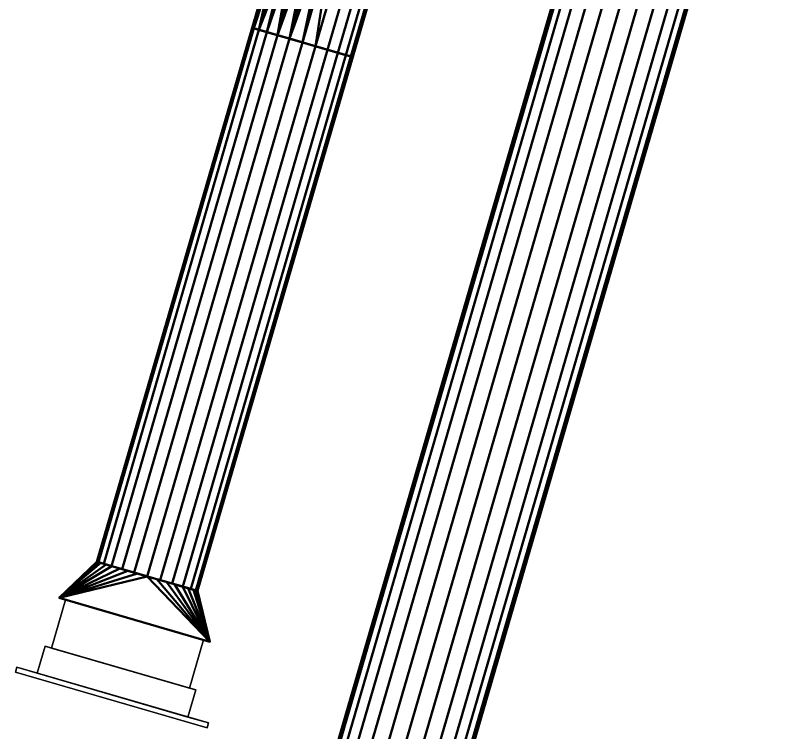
# Model space of a CAD drawing. Header units: inches. Extents: x -1654 to 1344, y -1538 to 36.
# Drawn here: x 823.75 to 853.42, y -718.64 to -691.22 of the extents above; entities that cross this region are included whole.
import ezdxf

# ---------------------------------------------------------------- set-up
doc = ezdxf.new("R2010")
doc.units = ezdxf.units.IN
doc.header["$MEASUREMENT"] = 0
doc.linetypes.add('Center', pattern=[1.25, 0.25, -0.1875, 0.625, -0.1875])
for name, color, linetype, lineweight in [('M-HVAC-CDFF', 3, 'Continuous', 30), ('M-HVAC-CDFF-SA', 3, 'Continuous', 30), ('M-HVAC-DUCT', 1, 'Center', 30), ('M-HVAC-DUCT-RA', 1, 'Continuous', 50), ('M-HVAC-DUCT-SA', 1, 'Continuous', 50)]:
    doc.layers.add(name, color=color, linetype=linetype, lineweight=lineweight)

# ---------------------------------------------------------------- blocks, each defined once
blk = doc.blocks.new('Round Tee - Standard-920423-_3D_')
at = {"layer": 'M-HVAC-DUCT', "color": 8, "linetype": 'Continuous', "lineweight": 50}
mesh = blk.add_polyface(dxfattribs=at)
corners = [(-4, 0, 2), (-4, 0.518, 1.932), (-4, 1, 1.732), (-4, 1.414, 1.414), (-4, 1.732, 1), (-4, 1.932, 0.518), (-4, 2), (-4, 1.932, -0.518), (-4, 1.732, -1), (-4, 1.414, -1.414), (-4, 1, -1.732), (-4, 0.518, -1.932), (-4, 0, -2), (-4, -0.518, -1.932), (-4, -1, -1.732), (-4, -1.414, -1.414), (-4, -1.732, -1), (-4, -1.932, -0.518), (-4, -2), (-4, -1.932, 0.518), (-4, -1.732, 1), (-4, -1.414, 1.414), (-4, -1, 1.732), (-4, -0.518, 1.932)]
mesh.append_faces([[corners[k] for k in face] for face in [(1, 11, 23, 0), (20, 12, 19)]], dxfattribs={"vtx0": -1, "vtx1": -1, "color": 8})
mesh.append_faces([[corners[k] for k in face] for face in [(21, 11, 12, 20)]], dxfattribs={"vtx0": -1, "vtx2": -1, "color": 8})
mesh.append_faces([[corners[k] for k in face] for face in [(11, 1, 2, 3), (11, 21, 22, 23)]], dxfattribs={"vtx0": -1, "vtx3": -1, "color": 8})
mesh.append_faces([[corners[k] for k in face] for face in [(6, 7, 5)]], dxfattribs={"vtx1": -1, "color": 8})
mesh.append_faces([[corners[k] for k in face] for face in [(10, 11, 5, 9), (8, 9, 5, 7), (14, 15, 18, 13), (4, 5, 11, 3)]], dxfattribs={"vtx1": -1, "vtx2": -1, "color": 8})
mesh.append_faces([[corners[k] for k in face] for face in [(18, 19, 12, 13)]], dxfattribs={"vtx1": -1, "vtx3": -1, "color": 8})
mesh.append_faces([[corners[k] for k in face] for face in [(16, 17, 18, 15)]], dxfattribs={"vtx2": -1, "color": 8})
mesh = blk.add_polyface(dxfattribs=at)
corners = [(-4, 2), (-4, 1.932, 0.518), (-4, 1.732, 1), (-4, 1.414, 1.414), (-4, 1, 1.732), (-4, 0.518, 1.932), (-4, 0, 2), (0, 0, 2), (4, 0, 2), (4, 0.518, 1.932), (4, 1, 1.732), (4, 1.414, 1.414), (4, 1.732, 1), (4, 1.932, 0.518), (4, 2)]
mesh.append_faces([[corners[k] for k in face] for face in [(9, 10, 4, 5), (3, 4, 10, 11), (11, 12, 2, 3), (12, 13, 1, 2)]], dxfattribs={"vtx1": -1, "vtx3": -1, "color": 8})
mesh.append_faces([[corners[k] for k in face] for face in [(7, 8, 9)]], dxfattribs={"vtx2": -1, "color": 8})
mesh.append_faces([[corners[k] for k in face] for face in [(5, 6, 7, 9)]], dxfattribs={"vtx2": -1, "vtx3": -1, "color": 8})
mesh.append_faces([[corners[k] for k in face] for face in [(13, 14, 0, 1)]], dxfattribs={"vtx3": -1, "color": 8})
mesh = blk.add_polyface(dxfattribs=at)
corners = [(-4, 0, -2), (-4, 0.518, -1.932), (-4, 1, -1.732), (-4, 1.414, -1.414), (-4, 1.732, -1), (-4, 1.932, -0.518), (-4, 2), (4, 2), (4, 1.932, -0.518), (4, 1.732, -1), (4, 1.414, -1.414), (4, 1, -1.732), (4, 0.518, -1.932), (4, 0, -2), (0, 0, -2)]
mesh.append_faces([[corners[k] for k in face] for face in [(7, 8, 5, 6)]], dxfattribs={"vtx1": -1, "color": 8})
mesh.append_faces([[corners[k] for k in face] for face in [(8, 9, 4, 5), (3, 4, 9, 10), (10, 11, 2, 3), (11, 12, 1, 2)]], dxfattribs={"vtx1": -1, "vtx3": -1, "color": 8})
mesh.append_faces([[corners[k] for k in face] for face in [(14, 0, 1)]], dxfattribs={"vtx2": -1, "color": 8})
mesh.append_faces([[corners[k] for k in face] for face in [(12, 13, 14, 1)]], dxfattribs={"vtx2": -1, "vtx3": -1, "color": 8})
mesh = blk.add_polyface(dxfattribs=at)
corners = [(4, 0, 2), (4, -0.518, 1.932), (4, -1, 1.732), (4, -1.414, 1.414), (4, -1.732, 1), (4, -1.932, 0.518), (4, -2), (4, -1.932, -0.518), (4, -1.732, -1), (4, -1.414, -1.414), (4, -1, -1.732), (4, -0.518, -1.932), (4, 0, -2), (4, 0.518, -1.932), (4, 1, -1.732), (4, 1.414, -1.414), (4, 1.732, -1), (4, 1.932, -0.518), (4, 2), (4, 1.932, 0.518), (4, 1.732, 1), (4, 1.414, 1.414), (4, 1, 1.732), (4, 0.518, 1.932)]
mesh.append_faces([[corners[k] for k in face] for face in [(18, 15, 16, 17), (7, 5, 6)]], dxfattribs={"vtx0": -1, "color": 8})
mesh.append_faces([[corners[k] for k in face] for face in [(0, 12, 22, 23), (1, 12, 0)]], dxfattribs={"vtx0": -1, "vtx1": -1, "color": 8})
mesh.append_faces([[corners[k] for k in face] for face in [(12, 5, 9, 10)]], dxfattribs={"vtx0": -1, "vtx1": -1, "vtx3": -1, "color": 8})
mesh.append_faces([[corners[k] for k in face] for face in [(20, 12, 13, 19)]], dxfattribs={"vtx0": -1, "vtx2": -1, "color": 8})
mesh.append_faces([[corners[k] for k in face] for face in [(19, 13, 14, 15), (5, 7, 8, 9), (12, 20, 21, 22), (12, 3, 4, 5), (12, 1, 2, 3)]], dxfattribs={"vtx0": -1, "vtx3": -1, "color": 8})
mesh.append_faces([[corners[k] for k in face] for face in [(18, 19, 15)]], dxfattribs={"vtx1": -1, "vtx2": -1, "color": 8})
mesh.append_faces([[corners[k] for k in face] for face in [(10, 11, 12)]], dxfattribs={"vtx2": -1, "color": 8})
mesh = blk.add_polyface(dxfattribs=at)
corners = [(-4, -2), (-4, -1.932, -0.518), (-4, -1.732, -1), (-4, -1.414, -1.414), (-4, -1, -1.732), (-4, -0.518, -1.932), (-4, 0, -2), (0, 0, -2), (-0.269, -0.269, -1.982), (-0.536, -0.536, -1.927), (-0.798, -0.798, -1.834), (-1.051, -1.051, -1.702), (-1.291, -1.291, -1.528), (-1.512, -1.512, -1.309), (-1.706, -1.706, -1.043), (-1.862, -1.862, -0.731), (-1.964, -1.964, -0.378), (-2, -2), (4, 0, -2), (4, -0.518, -1.932), (4, -1, -1.732), (4, -1.414, -1.414), (4, -1.732, -1), (4, -1.932, -0.518), (4, -2), (2, -2), (1.964, -1.964, -0.378), (1.862, -1.862, -0.731), (1.706, -1.706, -1.043), (1.512, -1.512, -1.309), (1.291, -1.291, -1.528), (1.051, -1.051, -1.702), (0.798, -0.798, -1.834), (0.536, -0.536, -1.927), (0.269, -0.269, -1.982), (0, 0, -2)]
mesh.append_faces([[corners[k] for k in face] for face in [(0, 16, 17)]], dxfattribs={"vtx0": -1, "color": 8})
mesh.append_faces([[corners[k] for k in face] for face in [(6, 8, 5), (4, 12, 3), (11, 4, 10), (3, 13, 2), (13, 3, 12), (34, 19, 33), (28, 22, 27)]], dxfattribs={"vtx0": -1, "vtx1": -1, "color": 8})
mesh.append_faces([[corners[k] for k in face] for face in [(4, 11, 12), (16, 0, 1), (34, 18, 19), (30, 20, 21), (29, 21, 22), (27, 22, 23), (26, 23, 24), (21, 29, 30)]], dxfattribs={"vtx0": -1, "vtx2": -1, "color": 8})
mesh.append_faces([[corners[k] for k in face] for face in [(7, 8, 6), (25, 26, 24)]], dxfattribs={"vtx1": -1, "color": 8})
mesh.append_faces([[corners[k] for k in face] for face in [(9, 10, 5), (8, 9, 5), (4, 5, 10), (13, 14, 2), (15, 16, 1), (14, 15, 2), (1, 2, 15), (19, 20, 32), (30, 31, 20), (32, 33, 19), (31, 32, 20), (28, 29, 22), (26, 27, 23)]], dxfattribs={"vtx1": -1, "vtx2": -1, "color": 8})
mesh.append_faces([[corners[k] for k in face] for face in [(34, 35, 18)]], dxfattribs={"vtx2": -1, "color": 8})
mesh = blk.add_polyface(dxfattribs=at)
corners = [(-4, 0, 2), (-4, -0.518, 1.932), (-4, -1, 1.732), (-4, -1.414, 1.414), (-4, -1.732, 1), (-4, -1.932, 0.518), (-4, -2), (-2, -2), (-1.964, -1.964, 0.378), (-1.862, -1.862, 0.731), (-1.706, -1.706, 1.043), (-1.512, -1.512, 1.309), (-1.291, -1.291, 1.528), (-1.051, -1.051, 1.702), (-0.798, -0.798, 1.834), (-0.536, -0.536, 1.927), (-0.269, -0.269, 1.982), (0, 0, 2), (4, -2), (4, -1.932, 0.518), (4, -1.732, 1), (4, -1.414, 1.414), (4, -1, 1.732), (4, -0.518, 1.932), (4, 0, 2), (0, 0, 2), (0.269, -0.269, 1.982), (0.536, -0.536, 1.927), (0.798, -0.798, 1.834), (1.051, -1.051, 1.702), (1.291, -1.291, 1.528), (1.512, -1.512, 1.309), (1.706, -1.706, 1.043), (1.862, -1.862, 0.731), (1.964, -1.964, 0.378), (2, -2)]
mesh.append_faces([[corners[k] for k in face] for face in [(14, 2, 13), (34, 19, 33), (22, 30, 21), (28, 23, 27)]], dxfattribs={"vtx0": -1, "vtx1": -1, "color": 8})
mesh.append_faces([[corners[k] for k in face] for face in [(9, 4, 5), (11, 3, 4), (14, 1, 2), (16, 0, 1), (12, 2, 3), (34, 18, 19), (33, 19, 20), (31, 20, 21), (21, 30, 31), (28, 22, 23), (26, 23, 24)]], dxfattribs={"vtx0": -1, "vtx2": -1, "color": 8})
mesh.append_faces([[corners[k] for k in face] for face in [(7, 8, 6), (25, 26, 24)]], dxfattribs={"vtx1": -1, "color": 8})
mesh.append_faces([[corners[k] for k in face] for face in [(8, 9, 5), (10, 11, 4), (9, 10, 4), (5, 6, 8), (11, 12, 3), (14, 15, 1), (15, 16, 1), (12, 13, 2), (32, 33, 20), (31, 32, 20), (29, 30, 22), (28, 29, 22), (26, 27, 23)]], dxfattribs={"vtx1": -1, "vtx2": -1, "color": 8})
mesh.append_faces([[corners[k] for k in face] for face in [(16, 17, 0), (34, 35, 18)]], dxfattribs={"vtx2": -1, "color": 8})
mesh = blk.add_polyface(dxfattribs=at)
corners = [(0, -4, -2), (-0.518, -4, -1.932), (-1, -4, -1.732), (-1.414, -4, -1.414), (-1.732, -4, -1), (-1.932, -4, -0.518), (-2, -4), (-2, -2), (-1.964, -1.964, -0.378), (-1.862, -1.862, -0.731), (-1.706, -1.706, -1.043), (-1.512, -1.512, -1.309), (-1.291, -1.291, -1.528), (-1.051, -1.051, -1.702), (-0.798, -0.798, -1.834), (-0.536, -0.536, -1.927), (-0.269, -0.269, -1.982), (0, 0, -2)]
mesh.append_faces([[corners[k] for k in face] for face in [(16, 1, 15), (10, 4, 9)]], dxfattribs={"vtx0": -1, "vtx1": -1, "color": 8})
mesh.append_faces([[corners[k] for k in face] for face in [(16, 0, 1), (12, 2, 3), (11, 3, 4), (9, 4, 5), (8, 5, 6), (3, 11, 12)]], dxfattribs={"vtx0": -1, "vtx2": -1, "color": 8})
mesh.append_faces([[corners[k] for k in face] for face in [(7, 8, 6)]], dxfattribs={"vtx1": -1, "color": 8})
mesh.append_faces([[corners[k] for k in face] for face in [(1, 2, 14), (12, 13, 2), (14, 15, 1), (13, 14, 2), (10, 11, 4), (8, 9, 5)]], dxfattribs={"vtx1": -1, "vtx2": -1, "color": 8})
mesh.append_faces([[corners[k] for k in face] for face in [(16, 17, 0)]], dxfattribs={"vtx2": -1, "color": 8})
mesh = blk.add_polyface(dxfattribs=at)
corners = [(-2, -4), (-1.932, -4, 0.518), (-1.732, -4, 1), (-1.414, -4, 1.414), (-1, -4, 1.732), (-0.518, -4, 1.932), (0, -4, 2), (0, 0, 2), (-0.269, -0.269, 1.982), (-0.536, -0.536, 1.927), (-0.798, -0.798, 1.834), (-1.051, -1.051, 1.702), (-1.291, -1.291, 1.528), (-1.512, -1.512, 1.309), (-1.706, -1.706, 1.043), (-1.862, -1.862, 0.731), (-1.964, -1.964, 0.378), (-2, -2)]
mesh.append_faces([[corners[k] for k in face] for face in [(16, 1, 15), (4, 12, 3), (10, 5, 9)]], dxfattribs={"vtx0": -1, "vtx1": -1, "color": 8})
mesh.append_faces([[corners[k] for k in face] for face in [(16, 0, 1), (15, 1, 2), (13, 2, 3), (3, 12, 13), (10, 4, 5), (8, 5, 6)]], dxfattribs={"vtx0": -1, "vtx2": -1, "color": 8})
mesh.append_faces([[corners[k] for k in face] for face in [(7, 8, 6)]], dxfattribs={"vtx1": -1, "color": 8})
mesh.append_faces([[corners[k] for k in face] for face in [(14, 15, 2), (13, 14, 2), (11, 12, 4), (10, 11, 4), (8, 9, 5)]], dxfattribs={"vtx1": -1, "vtx2": -1, "color": 8})
mesh.append_faces([[corners[k] for k in face] for face in [(16, 17, 0)]], dxfattribs={"vtx2": -1, "color": 8})
mesh = blk.add_polyface(dxfattribs=at)
corners = [(0, -4, 2), (0.518, -4, 1.932), (1, -4, 1.732), (1.414, -4, 1.414), (1.732, -4, 1), (1.932, -4, 0.518), (2, -4), (2, -2), (1.964, -1.964, 0.378), (1.862, -1.862, 0.731), (1.706, -1.706, 1.043), (1.512, -1.512, 1.309), (1.291, -1.291, 1.528), (1.051, -1.051, 1.702), (0.798, -0.798, 1.834), (0.536, -0.536, 1.927), (0.269, -0.269, 1.982), (0, 0, 2)]
mesh.append_faces([[corners[k] for k in face] for face in [(16, 1, 15), (10, 4, 9)]], dxfattribs={"vtx0": -1, "vtx1": -1, "color": 8})
mesh.append_faces([[corners[k] for k in face] for face in [(16, 0, 1), (12, 2, 3), (11, 3, 4), (9, 4, 5), (8, 5, 6), (3, 11, 12)]], dxfattribs={"vtx0": -1, "vtx2": -1, "color": 8})
mesh.append_faces([[corners[k] for k in face] for face in [(7, 8, 6)]], dxfattribs={"vtx1": -1, "color": 8})
mesh.append_faces([[corners[k] for k in face] for face in [(1, 2, 14), (12, 13, 2), (14, 15, 1), (13, 14, 2), (10, 11, 4), (8, 9, 5)]], dxfattribs={"vtx1": -1, "vtx2": -1, "color": 8})
mesh.append_faces([[corners[k] for k in face] for face in [(16, 17, 0)]], dxfattribs={"vtx2": -1, "color": 8})
mesh = blk.add_polyface(dxfattribs=at)
corners = [(2, -4), (1.932, -4, -0.518), (1.732, -4, -1), (1.414, -4, -1.414), (1, -4, -1.732), (0.518, -4, -1.932), (0, -4, -2), (0, 0, -2), (0.269, -0.269, -1.982), (0.536, -0.536, -1.927), (0.798, -0.798, -1.834), (1.051, -1.051, -1.702), (1.291, -1.291, -1.528), (1.512, -1.512, -1.309), (1.706, -1.706, -1.043), (1.862, -1.862, -0.731), (1.964, -1.964, -0.378), (2, -2)]
mesh.append_faces([[corners[k] for k in face] for face in [(16, 1, 15), (4, 12, 3), (10, 5, 9)]], dxfattribs={"vtx0": -1, "vtx1": -1, "color": 8})
mesh.append_faces([[corners[k] for k in face] for face in [(3, 12, 13), (10, 4, 5), (8, 5, 6)]], dxfattribs={"vtx0": -1, "vtx2": -1, "color": 8})
mesh.append_faces([[corners[k] for k in face] for face in [(7, 8, 6)]], dxfattribs={"vtx1": -1, "color": 8})
mesh.append_faces([[corners[k] for k in face] for face in [(0, 1, 16), (2, 3, 13), (1, 2, 15), (14, 15, 2), (13, 14, 2), (11, 12, 4), (10, 11, 4), (8, 9, 5)]], dxfattribs={"vtx1": -1, "vtx2": -1, "color": 8})
mesh.append_faces([[corners[k] for k in face] for face in [(16, 17, 0)]], dxfattribs={"vtx2": -1, "color": 8})
mesh = blk.add_polyface(dxfattribs=at)
corners = [(0, -4, 2), (-0.518, -4, 1.932), (-1, -4, 1.732), (-1.414, -4, 1.414), (-1.732, -4, 1), (-1.932, -4, 0.518), (-2, -4), (-1.932, -4, -0.518), (-1.732, -4, -1), (-1.414, -4, -1.414), (-1, -4, -1.732), (-0.518, -4, -1.932), (0, -4, -2), (0.518, -4, -1.932), (1, -4, -1.732), (1.414, -4, -1.414), (1.732, -4, -1), (1.932, -4, -0.518), (2, -4), (1.932, -4, 0.518), (1.732, -4, 1), (1.414, -4, 1.414), (1, -4, 1.732), (0.518, -4, 1.932)]
mesh.append_faces([[corners[k] for k in face] for face in [(18, 15, 16, 17), (7, 5, 6)]], dxfattribs={"vtx0": -1, "color": 8})
mesh.append_faces([[corners[k] for k in face] for face in [(1, 12, 0)]], dxfattribs={"vtx0": -1, "vtx1": -1, "color": 8})
mesh.append_faces([[corners[k] for k in face] for face in [(22, 0, 12, 21)]], dxfattribs={"vtx0": -1, "vtx1": -1, "vtx2": -1, "color": 8})
mesh.append_faces([[corners[k] for k in face] for face in [(12, 5, 9, 10)]], dxfattribs={"vtx0": -1, "vtx1": -1, "vtx3": -1, "color": 8})
mesh.append_faces([[corners[k] for k in face] for face in [(19, 14, 15, 18)]], dxfattribs={"vtx0": -1, "vtx2": -1, "color": 8})
mesh.append_faces([[corners[k] for k in face] for face in [(19, 12, 13, 14), (5, 7, 8, 9), (12, 19, 20, 21), (12, 3, 4, 5)]], dxfattribs={"vtx0": -1, "vtx3": -1, "color": 8})
mesh.append_faces([[corners[k] for k in face] for face in [(2, 3, 12, 1)]], dxfattribs={"vtx1": -1, "vtx2": -1, "color": 8})
mesh.append_faces([[corners[k] for k in face] for face in [(10, 11, 12), (22, 23, 0)]], dxfattribs={"vtx2": -1, "color": 8})
blk = doc.blocks.new('Supply Diffuser - Sidewall - 6x6 Return-951096-_3D_')
at = {"layer": 'M-HVAC-CDFF'}
mesh = blk.add_polyface(dxfattribs=at)
corners = [(-2.75, 3, 2.75), (2.75, 3, 2.75), (2.75, 3, -2.75), (-2.75, 3, -2.75)]
mesh.append_faces([[corners[k] for k in face] for face in [(1, 2, 3, 0)]])
mesh = blk.add_polyface(dxfattribs=at)
corners = [(-2.75, 3, 2.75), (-2.75, 3, -2.75), (-2.75, 1.078125, -2.75), (-2.75, 1.078125, 2.75)]
mesh.append_faces([[corners[k] for k in face] for face in [(2, 3, 0, 1)]])
mesh = blk.add_polyface(dxfattribs=at)
corners = [(-2.75, 3, -2.75), (2.75, 3, -2.75), (2.75, 1.078125, -2.75), (-2.75, 1.078125, -2.75)]
mesh.append_faces([[corners[k] for k in face] for face in [(1, 2, 3, 0)]])
mesh = blk.add_polyface(dxfattribs=at)
corners = [(2.75, 3, 2.75), (-2.75, 3, 2.75), (-2.75, 1.078125, 2.75), (2.75, 1.078125, 2.75)]
mesh.append_faces([[corners[k] for k in face] for face in [(1, 2, 3, 0)]])
mesh = blk.add_polyface(dxfattribs=at)
corners = [(2.75, 3, -2.75), (2.75, 3, 2.75), (2.75, 1.078125, 2.75), (2.75, 1.078125, -2.75)]
mesh.append_faces([[corners[k] for k in face] for face in [(2, 3, 0, 1)]])
mesh = blk.add_polyface(dxfattribs=at)
corners = [(-3, 1.078125, 3), (3, 1.078125, 3), (3, 1.078125, -3), (-3, 1.078125, -3), (-2.75, 1.078125, 2.75), (-2.75, 1.078125, -2.75), (2.75, 1.078125, -2.75), (2.75, 1.078125, 2.75)]
mesh.append_faces([[corners[k] for k in face] for face in [(3, 5, 6, 2), (2, 6, 7, 1)]], dxfattribs={"vtx0": -1, "vtx2": -1})
mesh.append_faces([[corners[k] for k in face] for face in [(4, 5, 3, 0), (7, 4, 0, 1)]], dxfattribs={"vtx1": -1, "vtx3": -1})
mesh = blk.add_polyface(dxfattribs=at)
corners = [(-3, 1.078125, 3), (-3, 1.078125, -3), (-3, 0, -3), (-3, 0, 3)]
mesh.append_faces([[corners[k] for k in face] for face in [(2, 3, 0, 1)]])
mesh = blk.add_polyface(dxfattribs=at)
corners = [(-3, 1.078125, -3), (3, 1.078125, -3), (3, 0, -3), (-3, 0, -3)]
mesh.append_faces([[corners[k] for k in face] for face in [(2, 3, 0, 1)]])
mesh = blk.add_polyface(dxfattribs=at)
corners = [(3, 1.078125, 3), (-3, 1.078125, 3), (-3, 0, 3), (3, 0, 3)]
mesh.append_faces([[corners[k] for k in face] for face in [(2, 3, 0, 1)]])
mesh = blk.add_polyface(dxfattribs=at)
corners = [(3, 1.078125, -3), (3, 1.078125, 3), (3, 0, 3), (3, 0, -3)]
mesh.append_faces([[corners[k] for k in face] for face in [(2, 3, 0, 1)]])
mesh = blk.add_polyface(dxfattribs=at)
corners = [(3.8125, 0, 3.8125), (3.8125, 0, -3.8125), (-3.8125, 0, -3.8125), (-3.8125, 0, 3.8125), (-3, 0, 3), (-3, 0, -3), (3, 0, -3), (3, 0, 3)]
mesh.append_faces([[corners[k] for k in face] for face in [(3, 4, 5, 2), (2, 5, 6, 1)]], dxfattribs={"vtx0": -1, "vtx2": -1})
mesh.append_faces([[corners[k] for k in face] for face in [(7, 4, 3, 0), (6, 7, 0, 1)]], dxfattribs={"vtx1": -1, "vtx3": -1})
mesh = blk.add_polyface(dxfattribs=at)
corners = [(-3.8125, -0.1875, 3.8125), (3.8125, -0.1875, 3.8125), (3.8125, 0, 3.8125), (-3.8125, 0, 3.8125)]
mesh.append_faces([[corners[k] for k in face] for face in [(0, 1, 2, 3)]])
mesh = blk.add_polyface(dxfattribs=at)
corners = [(-3.8125, -0.1875, -3.8125), (-3.8125, -0.1875, 3.8125), (-3.8125, 0, 3.8125), (-3.8125, 0, -3.8125)]
mesh.append_faces([[corners[k] for k in face] for face in [(0, 1, 2, 3)]])
mesh = blk.add_polyface(dxfattribs=at)
corners = [(3.8125, -0.1875, -3.8125), (-3.8125, -0.1875, -3.8125), (-3.8125, 0, -3.8125), (3.8125, 0, -3.8125)]
mesh.append_faces([[corners[k] for k in face] for face in [(0, 1, 2, 3)]])
mesh = blk.add_polyface(dxfattribs=at)
corners = [(3.8125, -0.1875, 3.8125), (-3.8125, -0.1875, 3.8125), (-3.8125, -0.1875, -3.8125), (3.8125, -0.1875, -3.8125)]
mesh.append_faces([[corners[k] for k in face] for face in [(2, 3, 0, 1)]])
mesh = blk.add_polyface(dxfattribs=at)
corners = [(3.8125, -0.1875, 3.8125), (3.8125, -0.1875, -3.8125), (3.8125, 0, -3.8125), (3.8125, 0, 3.8125)]
mesh.append_faces([[corners[k] for k in face] for face in [(0, 1, 2, 3)]])
blk = doc.blocks.new('Rectangular to Round Transition - Angle - 60 Degree-920733-_3D_')
at = {"layer": 'M-HVAC-DUCT', "color": 8, "linetype": 'Continuous', "lineweight": 50}
mesh = blk.add_polyface(dxfattribs=at)
corners = [(0, -3, 3), (0, 3, 3), (0, 3, -3), (0, -3, -3)]
mesh.append_faces([[corners[k] for k in face] for face in [(0, 1, 2, 3)]], dxfattribs={"color": 8})
mesh = blk.add_polyface(dxfattribs=at)
corners = [(0, -3, -3), (0, 3, -3), (1.732, 0, -2)]
mesh.append_faces([[corners[k] for k in face] for face in [(0, 1, 2)]], dxfattribs={"color": 8})
mesh = blk.add_polyface(dxfattribs=at)
corners = [(1.732, 2), (1.732, 1.848, -0.765), (1.732, 1.414, -1.414), (1.732, 0.765, -1.848), (1.732, 0, -2), (0, 3, -3), (0, 3, -3), (0, 3, -3), (0, 3, -3), (0, 3, -3), (0, 3, -3), (0, 3, -3), (0, 3, -3), (0, 3, -3), (0, 3, -3), (1.732, 1.09, -1.631), (1.732, 0.383, -1.924), (1.732, 1.631, -1.09), (1.732, 1.924, -0.383)]
mesh.append_faces([[corners[k] for k in face] for face in [(11, 1, 17), (16, 4, 6), (7, 3, 16), (15, 9, 2), (15, 3, 8), (2, 10, 17), (13, 0, 18), (1, 12, 18)]], dxfattribs={"color": 8})
mesh = blk.add_polyface(dxfattribs=at)
corners = [(0, 3, -3), (0, 3, 3), (1.732, 2)]
mesh.append_faces([[corners[k] for k in face] for face in [(0, 1, 2)]], dxfattribs={"color": 8})
mesh = blk.add_polyface(dxfattribs=at)
corners = [(1.732, 0, 2), (1.732, 0.765, 1.848), (1.732, 1.414, 1.414), (1.732, 1.848, 0.765), (1.732, 2), (0, 3, 3), (0, 3, 3), (0, 3, 3), (0, 3, 3), (0, 3, 3), (0, 3, 3), (0, 3, 3), (0, 3, 3), (0, 3, 3), (0, 3, 3), (1.732, 1.631, 1.09), (1.732, 1.924, 0.383), (1.732, 1.09, 1.631), (1.732, 0.383, 1.924)]
mesh.append_faces([[corners[k] for k in face] for face in [(11, 1, 17), (16, 4, 6), (7, 3, 16), (15, 9, 2), (15, 3, 8), (2, 10, 17), (13, 0, 18), (1, 12, 18)]], dxfattribs={"color": 8})
mesh = blk.add_polyface(dxfattribs=at)
corners = [(0, 3, 3), (0, -3, 3), (1.732, 0, 2)]
mesh.append_faces([[corners[k] for k in face] for face in [(0, 1, 2)]], dxfattribs={"color": 8})
mesh = blk.add_polyface(dxfattribs=at)
corners = [(1.732, 0, 2), (1.732, -0.765, 1.848), (1.732, -1.414, 1.414), (1.732, -1.848, 0.765), (1.732, -2), (1.732, -1.848, -0.765), (1.732, -1.414, -1.414), (1.732, -0.765, -1.848), (1.732, 0, -2), (1.732, 0.765, -1.848), (1.732, 1.414, -1.414), (1.732, 1.848, -0.765), (1.732, 2), (1.732, 1.848, 0.765), (1.732, 1.414, 1.414), (1.732, 0.765, 1.848)]
mesh.append_faces([[corners[k] for k in face] for face in [(5, 2, 3, 4)]], dxfattribs={"vtx0": -1, "color": 8})
mesh.append_faces([[corners[k] for k in face] for face in [(9, 14, 15, 8), (1, 7, 8), (2, 5, 6)]], dxfattribs={"vtx0": -1, "vtx2": -1, "color": 8})
mesh.append_faces([[corners[k] for k in face] for face in [(12, 13, 11)]], dxfattribs={"vtx1": -1, "color": 8})
mesh.append_faces([[corners[k] for k in face] for face in [(0, 1, 8, 15), (9, 10, 14)]], dxfattribs={"vtx1": -1, "vtx2": -1, "color": 8})
mesh.append_faces([[corners[k] for k in face] for face in [(1, 2, 6, 7), (13, 14, 10, 11)]], dxfattribs={"vtx1": -1, "vtx3": -1, "color": 8})
mesh = blk.add_polyface(dxfattribs=at)
corners = [(1.732, -2), (1.732, -1.848, 0.765), (1.732, -1.414, 1.414), (1.732, -0.765, 1.848), (1.732, 0, 2), (0, -3, 3), (0, -3, 3), (0, -3, 3), (0, -3, 3), (0, -3, 3), (0, -3, 3), (0, -3, 3), (0, -3, 3), (0, -3, 3), (0, -3, 3), (1.732, -1.09, 1.631), (1.732, -0.383, 1.924), (1.732, -1.631, 1.09), (1.732, -1.924, 0.383)]
mesh.append_faces([[corners[k] for k in face] for face in [(11, 1, 17), (16, 4, 6), (7, 3, 16), (15, 9, 2), (15, 3, 8), (2, 10, 17), (13, 0, 18), (1, 12, 18)]], dxfattribs={"color": 8})
mesh = blk.add_polyface(dxfattribs=at)
corners = [(1.732, 0, -2), (1.732, -0.765, -1.848), (1.732, -1.414, -1.414), (1.732, -1.848, -0.765), (1.732, -2), (0, -3, -3), (0, -3, -3), (0, -3, -3), (0, -3, -3), (0, -3, -3), (0, -3, -3), (0, -3, -3), (0, -3, -3), (0, -3, -3), (0, -3, -3), (1.732, -1.631, -1.09), (1.732, -1.924, -0.383), (1.732, -1.09, -1.631), (1.732, -0.383, -1.924)]
mesh.append_faces([[corners[k] for k in face] for face in [(11, 1, 17), (16, 4, 6), (7, 3, 16), (15, 9, 2), (15, 3, 8), (2, 10, 17), (13, 0, 18), (1, 12, 18)]], dxfattribs={"color": 8})
mesh = blk.add_polyface(dxfattribs=at)
corners = [(0, -3, 3), (0, -3, -3), (1.732, -2)]
mesh.append_faces([[corners[k] for k in face] for face in [(0, 1, 2)]], dxfattribs={"color": 8})

msp = doc.modelspace()

# ---------------------------------------------------------------- linework, layer by layer
at = {"layer": 'M-HVAC-DUCT', "color": 5}
msp.add_line((834.552, -733.207, 1330), (851.022, -676.553, 1330), dxfattribs=at)
msp.add_line((834.552, -733.207, 1330), (851.022, -676.553, 1330), dxfattribs=at)
at = {"layer": 'M-HVAC-DUCT'}
for p, q in [((836.957, -684.569, 1305), (834.724, -692.251, 1305)), ((834.724, -692.251, 1305), (828.787, -712.674, 1305)), ((834.724, -692.251, 1305), (828.787, -712.674, 1305))]:
    msp.add_line(p, q, dxfattribs=at)

# ---------------------------------------------------------------- block references
at = {"layer": 'M-HVAC-CDFF-SA', "rotation": 343.7901312840834}
msp.add_blockref('Supply Diffuser - Sidewall - 6x6 Return-951096-_3D_', (827.466, -717.217, 1305), dxfattribs=at)
at = {"layer": 'M-HVAC-DUCT-RA', "color": 8}
for name, p, rotation in [('Round Tee - Standard-920423-_3D_', (835.841, -688.41, 1305), 253.7901312840834), ('Rectangular to Round Transition - Angle - 60 Degree-920733-_3D_', (828.304, -714.337, 1305), 73.79013128408342)]:
    msp.add_blockref(name, p, dxfattribs=dict(at, rotation=rotation))

# ---------------------------------------------------------------- meshes
mesh = msp.add_polyface(dxfattribs=at)
corners = [(834.724, -692.251, 1307), (834.227, -692.107, 1306.932), (833.764, -691.972, 1306.732), (833.366, -691.856, 1306.414), (833.061, -691.768, 1306), (832.869, -691.712, 1305.518), (832.804, -691.693, 1305), (826.867, -712.115, 1305), (826.932, -712.134, 1305.518), (827.124, -712.19, 1306), (827.429, -712.279, 1306.414), (827.827, -712.394, 1306.732), (828.29, -712.529, 1306.932), (828.787, -712.674, 1307)]
mesh.append_faces([[corners[k] for k in face] for face in [(8, 9, 4, 5), (3, 4, 9, 10), (11, 12, 1, 2), (2, 3, 10, 11)]], dxfattribs={"vtx1": -1, "vtx3": -1, "color": 8})
mesh.append_faces([[corners[k] for k in face] for face in [(6, 7, 8, 5)]], dxfattribs={"vtx2": -1, "color": 8})
mesh.append_faces([[corners[k] for k in face] for face in [(12, 13, 0, 1)]], dxfattribs={"vtx3": -1, "color": 8})
mesh = msp.add_polyface(dxfattribs=at)
corners = [(832.804, -691.693, 1305), (832.869, -691.712, 1304.482), (833.061, -691.768, 1304), (833.366, -691.856, 1303.586), (833.764, -691.972, 1303.268), (834.227, -692.107, 1303.068), (834.724, -692.251, 1303), (828.787, -712.674, 1303), (828.29, -712.529, 1303.068), (827.827, -712.394, 1303.268), (827.429, -712.279, 1303.586), (827.124, -712.19, 1304), (826.932, -712.134, 1304.482), (826.867, -712.115, 1305)]
mesh.append_faces([[corners[k] for k in face] for face in [(7, 8, 5, 6)]], dxfattribs={"vtx1": -1, "color": 8})
mesh.append_faces([[corners[k] for k in face] for face in [(8, 9, 4, 5), (3, 4, 9, 10), (11, 12, 1, 2), (2, 3, 10, 11)]], dxfattribs={"vtx1": -1, "vtx3": -1, "color": 8})
mesh.append_faces([[corners[k] for k in face] for face in [(12, 13, 0, 1)]], dxfattribs={"vtx3": -1, "color": 8})
mesh = msp.add_polyface(dxfattribs=at)
corners = [(832.804, -691.693, 1305), (832.869, -691.712, 1305.518), (833.061, -691.768, 1306), (833.366, -691.856, 1306.414), (833.764, -691.972, 1306.732), (834.227, -692.107, 1306.932), (834.724, -692.251, 1307), (835.221, -692.396, 1306.932), (835.684, -692.53, 1306.732), (836.082, -692.646, 1306.414), (836.387, -692.735, 1306), (836.579, -692.79, 1305.518), (836.645, -692.809, 1305), (836.579, -692.79, 1304.482), (836.387, -692.735, 1304), (836.082, -692.646, 1303.586), (835.684, -692.53, 1303.268), (835.221, -692.396, 1303.068), (834.724, -692.251, 1303), (834.227, -692.107, 1303.068), (833.764, -691.972, 1303.268), (833.366, -691.856, 1303.586), (833.061, -691.768, 1304), (832.869, -691.712, 1304.482)]
mesh.append_faces([[corners[k] for k in face] for face in [(19, 7, 17, 18)]], dxfattribs={"vtx0": -1, "vtx1": -1, "color": 8})
mesh.append_faces([[corners[k] for k in face] for face in [(22, 7, 19, 21), (7, 14, 17)]], dxfattribs={"vtx0": -1, "vtx1": -1, "vtx2": -1, "color": 8})
mesh.append_faces([[corners[k] for k in face] for face in [(2, 5, 7, 22), (14, 7, 10, 12)]], dxfattribs={"vtx0": -1, "vtx1": -1, "vtx2": -1, "vtx3": -1, "color": 8})
mesh.append_faces([[corners[k] for k in face] for face in [(20, 21, 19), (13, 14, 12), (23, 0, 22)]], dxfattribs={"vtx1": -1, "color": 8})
mesh.append_faces([[corners[k] for k in face] for face in [(3, 4, 5, 2), (5, 6, 7), (10, 11, 12), (15, 16, 17, 14)]], dxfattribs={"vtx2": -1, "color": 8})
mesh.append_faces([[corners[k] for k in face] for face in [(0, 1, 2, 22)]], dxfattribs={"vtx2": -1, "vtx3": -1, "color": 8})
mesh.append_faces([[corners[k] for k in face] for face in [(7, 8, 9, 10)]], dxfattribs={"vtx3": -1, "color": 8})
mesh = msp.add_polyface(dxfattribs=at)
corners = [(836.645, -692.809, 1305), (836.579, -692.79, 1305.518), (836.387, -692.735, 1306), (836.082, -692.646, 1306.414), (835.684, -692.53, 1306.732), (835.221, -692.396, 1306.932), (834.724, -692.251, 1307), (828.787, -712.674, 1307), (829.284, -712.818, 1306.932), (829.747, -712.953, 1306.732), (830.145, -713.068, 1306.414), (830.45, -713.157, 1306), (830.642, -713.213, 1305.518), (830.708, -713.232, 1305)]
mesh.append_faces([[corners[k] for k in face] for face in [(7, 8, 5, 6)]], dxfattribs={"vtx1": -1, "color": 8})
mesh.append_faces([[corners[k] for k in face] for face in [(8, 9, 4, 5), (3, 4, 9, 10), (11, 12, 1, 2), (2, 3, 10, 11)]], dxfattribs={"vtx1": -1, "vtx3": -1, "color": 8})
mesh.append_faces([[corners[k] for k in face] for face in [(12, 13, 0, 1)]], dxfattribs={"vtx3": -1, "color": 8})
mesh = msp.add_polyface(dxfattribs=at)
corners = [(834.724, -692.251, 1303), (835.221, -692.396, 1303.068), (835.684, -692.53, 1303.268), (836.082, -692.646, 1303.586), (836.387, -692.735, 1304), (836.579, -692.79, 1304.482), (836.645, -692.809, 1305), (830.708, -713.232, 1305), (830.642, -713.213, 1304.482), (830.45, -713.157, 1304), (830.145, -713.068, 1303.586), (829.747, -712.953, 1303.268), (829.284, -712.818, 1303.068), (828.787, -712.674, 1303)]
mesh.append_faces([[corners[k] for k in face] for face in [(7, 8, 5, 6)]], dxfattribs={"vtx1": -1, "color": 8})
mesh.append_faces([[corners[k] for k in face] for face in [(8, 9, 4, 5), (3, 4, 9, 10), (11, 12, 1, 2), (2, 3, 10, 11)]], dxfattribs={"vtx1": -1, "vtx3": -1, "color": 8})
mesh.append_faces([[corners[k] for k in face] for face in [(12, 13, 0, 1)]], dxfattribs={"vtx3": -1, "color": 8})
mesh = msp.add_polyface(dxfattribs=at)
corners = [(826.867, -712.115, 1305), (826.932, -712.134, 1304.482), (827.124, -712.19, 1304), (827.429, -712.279, 1303.586), (827.827, -712.394, 1303.268), (828.29, -712.529, 1303.068), (828.787, -712.674, 1303), (829.284, -712.818, 1303.068), (829.747, -712.953, 1303.268), (830.145, -713.068, 1303.586), (830.45, -713.157, 1304), (830.642, -713.213, 1304.482), (830.708, -713.232, 1305), (830.642, -713.213, 1305.518), (830.45, -713.157, 1306), (830.145, -713.068, 1306.414), (829.747, -712.953, 1306.732), (829.284, -712.818, 1306.932), (828.787, -712.674, 1307), (828.29, -712.529, 1306.932), (827.827, -712.394, 1306.732), (827.429, -712.279, 1306.414), (827.124, -712.19, 1306), (826.932, -712.134, 1305.518)]
mesh.append_faces([[corners[k] for k in face] for face in [(5, 3, 4), (12, 10, 11), (2, 0, 1)]], dxfattribs={"vtx0": -1, "color": 8})
mesh.append_faces([[corners[k] for k in face] for face in [(7, 17, 5, 6)]], dxfattribs={"vtx0": -1, "vtx1": -1, "color": 8})
mesh.append_faces([[corners[k] for k in face] for face in [(17, 19, 22, 2), (10, 14, 17, 7)]], dxfattribs={"vtx0": -1, "vtx1": -1, "vtx2": -1, "vtx3": -1, "color": 8})
mesh.append_faces([[corners[k] for k in face] for face in [(5, 17, 2, 3)]], dxfattribs={"vtx0": -1, "vtx1": -1, "vtx3": -1, "color": 8})
mesh.append_faces([[corners[k] for k in face] for face in [(15, 16, 17, 14), (17, 18, 19)]], dxfattribs={"vtx2": -1, "color": 8})
mesh.append_faces([[corners[k] for k in face] for face in [(22, 23, 0, 2), (12, 13, 14, 10)]], dxfattribs={"vtx2": -1, "vtx3": -1, "color": 8})
mesh.append_faces([[corners[k] for k in face] for face in [(19, 20, 21, 22), (7, 8, 9, 10)]], dxfattribs={"vtx3": -1, "color": 8})
at = {"layer": 'M-HVAC-DUCT-SA', "color": 8}
mesh = msp.add_polyface(dxfattribs=at)
corners = [(832.152, -732.509, 1330), (832.233, -732.533, 1330.647), (832.473, -732.603, 1331.25), (832.855, -732.714, 1331.768), (833.352, -732.858, 1332.165), (833.931, -733.027, 1332.415), (834.552, -733.207, 1332.5), (851.022, -676.553, 1332.5), (850.401, -676.372, 1332.415), (849.822, -676.204, 1332.165), (849.325, -676.059, 1331.768), (848.943, -675.948, 1331.25), (848.704, -675.879, 1330.647), (848.622, -675.855, 1330)]
mesh.append_faces([[corners[k] for k in face] for face in [(7, 8, 5, 6)]], dxfattribs={"vtx1": -1, "color": 8})
mesh.append_faces([[corners[k] for k in face] for face in [(8, 9, 4, 5), (3, 4, 9, 10), (11, 12, 1, 2), (2, 3, 10, 11)]], dxfattribs={"vtx1": -1, "vtx3": -1, "color": 8})
mesh.append_faces([[corners[k] for k in face] for face in [(12, 13, 0, 1)]], dxfattribs={"vtx3": -1, "color": 8})
mesh = msp.add_polyface(dxfattribs=at)
corners = [(834.552, -733.207, 1327.5), (833.931, -733.027, 1327.585), (833.352, -732.858, 1327.835), (832.855, -732.714, 1328.232), (832.473, -732.603, 1328.75), (832.233, -732.533, 1329.353), (832.152, -732.509, 1330), (848.622, -675.855, 1330), (848.704, -675.879, 1329.353), (848.943, -675.948, 1328.75), (849.325, -676.059, 1328.232), (849.822, -676.204, 1327.835), (850.401, -676.372, 1327.585), (851.022, -676.553, 1327.5)]
mesh.append_faces([[corners[k] for k in face] for face in [(7, 8, 5, 6)]], dxfattribs={"vtx1": -1, "color": 8})
mesh.append_faces([[corners[k] for k in face] for face in [(8, 9, 4, 5), (3, 4, 9, 10), (11, 12, 1, 2), (2, 3, 10, 11)]], dxfattribs={"vtx1": -1, "vtx3": -1, "color": 8})
mesh.append_faces([[corners[k] for k in face] for face in [(12, 13, 0, 1)]], dxfattribs={"vtx3": -1, "color": 8})
mesh = msp.add_polyface(dxfattribs=at)
corners = [(834.552, -733.207, 1332.5), (835.173, -733.388, 1332.415), (835.752, -733.556, 1332.165), (836.25, -733.701, 1331.768), (836.631, -733.812, 1331.25), (836.871, -733.881, 1330.647), (836.953, -733.905, 1330), (853.423, -677.251, 1330), (853.341, -677.227, 1330.647), (853.101, -677.157, 1331.25), (852.72, -677.046, 1331.768), (852.223, -676.902, 1332.165), (851.644, -676.733, 1332.415), (851.022, -676.553, 1332.5)]
mesh.append_faces([[corners[k] for k in face] for face in [(8, 9, 4, 5), (3, 4, 9, 10), (11, 12, 1, 2), (2, 3, 10, 11)]], dxfattribs={"vtx1": -1, "vtx3": -1, "color": 8})
mesh.append_faces([[corners[k] for k in face] for face in [(6, 7, 8, 5)]], dxfattribs={"vtx2": -1, "color": 8})
mesh.append_faces([[corners[k] for k in face] for face in [(12, 13, 0, 1)]], dxfattribs={"vtx3": -1, "color": 8})
mesh = msp.add_polyface(dxfattribs=at)
corners = [(836.953, -733.905, 1330), (836.871, -733.881, 1329.353), (836.631, -733.812, 1328.75), (836.25, -733.701, 1328.232), (835.752, -733.556, 1327.835), (835.173, -733.388, 1327.585), (834.552, -733.207, 1327.5), (851.022, -676.553, 1327.5), (851.644, -676.733, 1327.585), (852.223, -676.902, 1327.835), (852.72, -677.046, 1328.232), (853.101, -677.157, 1328.75), (853.341, -677.227, 1329.353), (853.423, -677.251, 1330)]
mesh.append_faces([[corners[k] for k in face] for face in [(7, 8, 5, 6)]], dxfattribs={"vtx1": -1, "color": 8})
mesh.append_faces([[corners[k] for k in face] for face in [(8, 9, 4, 5), (3, 4, 9, 10), (11, 12, 1, 2), (2, 3, 10, 11)]], dxfattribs={"vtx1": -1, "vtx3": -1, "color": 8})
mesh.append_faces([[corners[k] for k in face] for face in [(12, 13, 0, 1)]], dxfattribs={"vtx3": -1, "color": 8})

doc.saveas('drawing.dxf')
